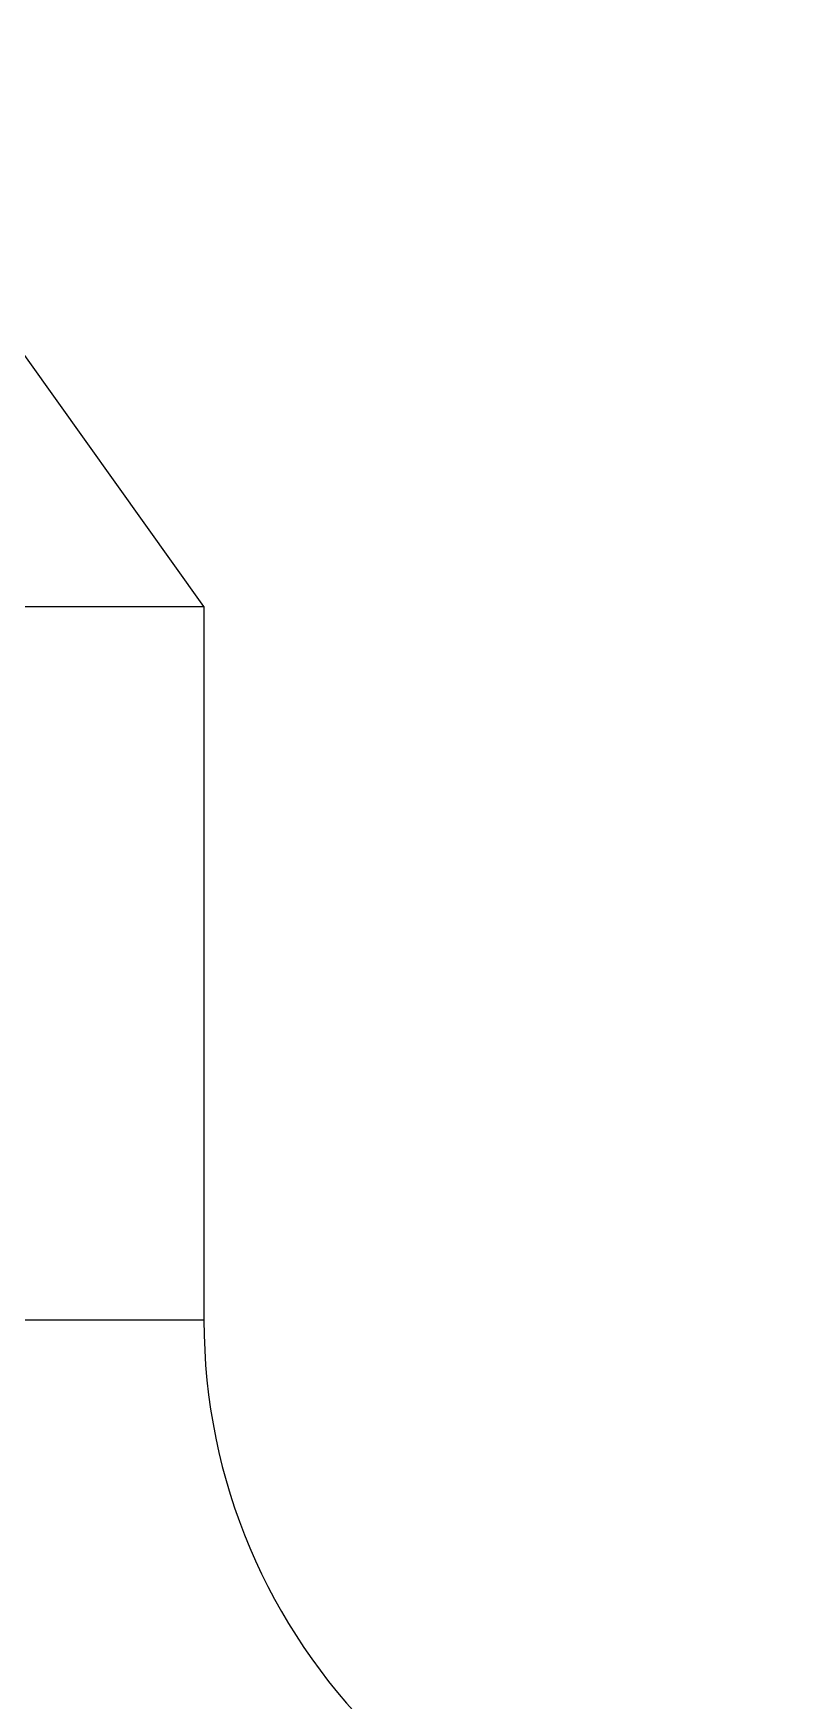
# Model space of a CAD drawing. Header units: millimetres. Extents: x 441156 to 441876, y 4514765 to 4515211.
# Drawn here: x 441308.61 to 441308.6746, y 4514931.8437 to 4514931.9862 of the extents above; entities that cross this region are included whole.
import ezdxf

# ---------------------------------------------------------------- set-up
doc = ezdxf.new("R2010")
doc.units = ezdxf.units.MM
doc.layers.add('Instalaciones_ventilación_extracción', color=86, linetype='Continuous', lineweight=25)

msp = doc.modelspace()

# ---------------------------------------------------------------- linework, layer by layer
at = {"layer": 'Instalaciones_ventilación_extracción'}
for p, q in [((441308.624565816, 4514931.937231844, 5.197944820088271e-06), (441308.5895658159, 4514931.98619836, 5.197944820088271e-06)), ((441308.5145658157, 4514931.937231844, 5.197944820088271e-06), (441308.624565816, 4514931.937231844, 5.197944820088271e-06)), ((441308.624565816, 4514931.937231844, 5.197944820088271e-06), (441308.624565816, 4514931.876227821, 5.197944820088271e-06)), ((441308.624565816, 4514931.876227821, 5.197944820088271e-06), (441308.4045658163, 4514931.876227821, 5.197944820088271e-06))]:
    msp.add_line(p, q, dxfattribs=at)
for radius in [0.27, 0.05]:
    msp.add_arc((441308.6745658158, 4514931.876227821, 5.197944820088271e-06), radius, 180, 270, dxfattribs=at)

doc.saveas('drawing.dxf')
